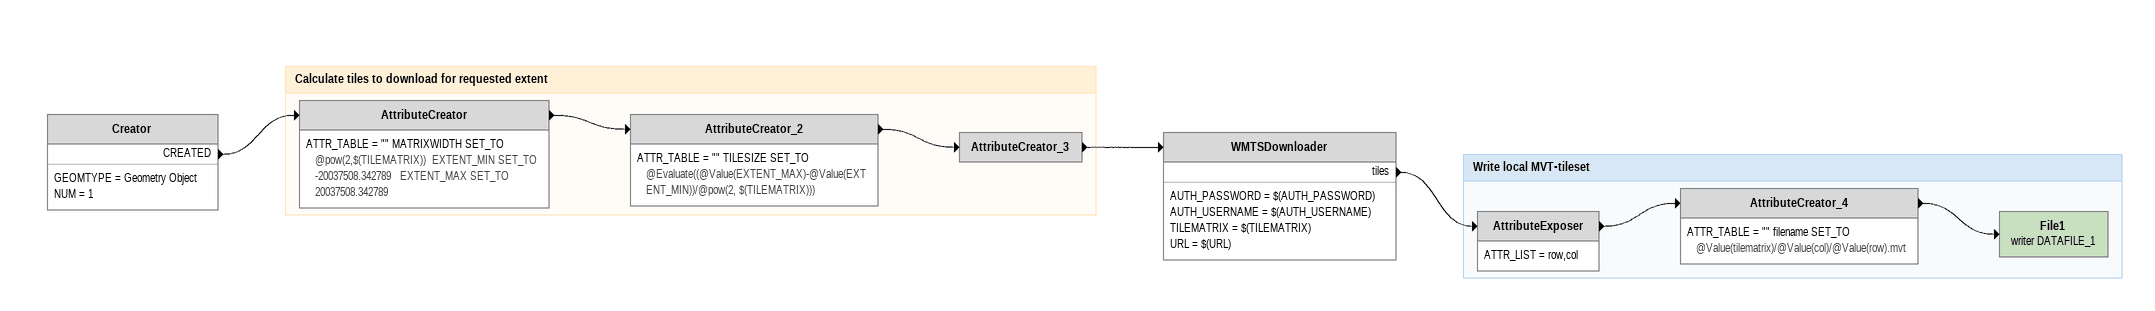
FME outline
Creator
    GEOMTYPE = Geometry Object
    NUM = 1
    CREATED -> AttributeCreator
WMTSDownloader
    AUTH_PASSWORD = $(AUTH_PASSWORD)
    AUTH_USERNAME = $(AUTH_USERNAME)
    TILEMATRIX = $(TILEMATRIX)
    URL = $(URL)
    tiles -> AttributeExposer

Bookmark: Calculate tiles to download for requested extent
AttributeCreator
    ATTR_TABLE = "" MATRIXWIDTH SET_TO @pow(2,$(TILEMATRIX))  EXTENT_MIN SET_TO -20037508.342789   EXTENT_MAX SET_TO 20037508.342789
    -> AttributeCreator_2
AttributeCreator_2
    ATTR_TABLE = "" TILESIZE SET_TO @Evaluate((@Value(EXTENT_MAX)-@Value(EXTENT_MIN))/@pow(2, $(TILEMATRIX)))
    -> AttributeCreator_3
AttributeCreator_3
    -> WMTSDownloader

Bookmark: Write local MVT-tileset
AttributeExposer
    ATTR_LIST = row,col
    -> AttributeCreator_4
AttributeCreator_4
    ATTR_TABLE = "" filename SET_TO @Value(tilematrix)/@Value(col)/@Value(row).mvt
    -> File1 (writer DATAFILE_1)
File1 (writer DATAFILE_1)
